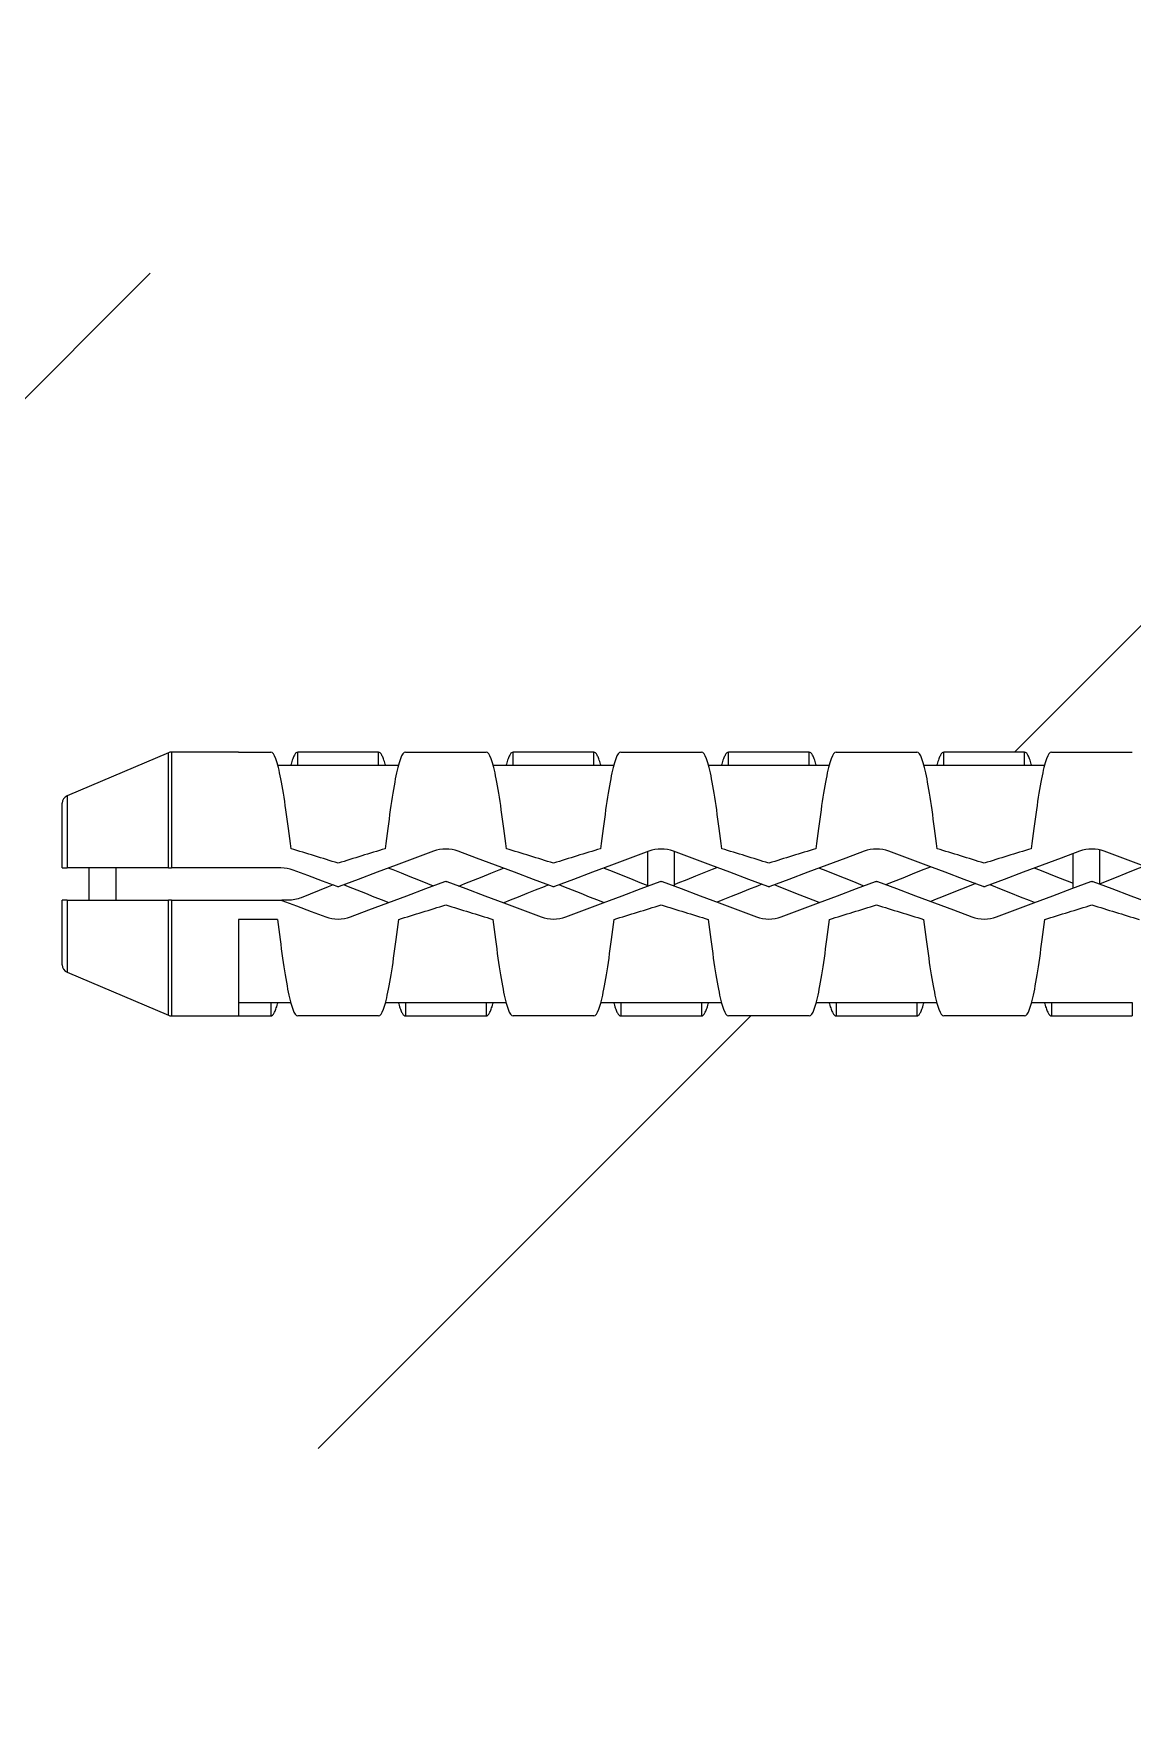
# Model space of a CAD drawing. Header units: millimetres. Extents: x -354900 to 8840672, y 0 to 292181.
# Drawn here: x -935.6 to -898.8, y 140748.8 to 140805.2 of the extents above; entities that cross this region are included whole.
import ezdxf

# ---------------------------------------------------------------- set-up
doc = ezdxf.new("R2010")
doc.units = ezdxf.units.MM
doc.header["$MEASUREMENT"] = 0
doc.set_wipeout_variables(frame=1)
doc.layers.add('основание', color=8, linetype='Continuous')
doc.layers.add('тарельчат', color=212, linetype='Continuous')

# ---------------------------------------------------------------- blocks, each defined once
blk = doc.blocks.new('*U737')
at = {"layer": 'основание'}
h = blk.add_hatch(dxfattribs=at)
h.set_pattern_fill('ANSI36', color=256, scale=10)
h.set_pattern_definition([(45, (0, 200), (16.83798022700467, 61.73926083235044), [79.375, -15.875, 0, -15.875])])
h.paths.add_polyline_path([(-150, -200), (-80.99999999999999, -200), (-77, -206), (-73, -194), (-69, -200), (0, -200), (0, 200), (-69, 200.0000000000001), (-72.99999999999997, 206.0000000000001), (-76.99999999999999, 194), (-81.00000000000001, 200), (-150, 200.0000000000001), (-150, 5.999999999999986), (-156, 1.999999999999993), (-144, -1.999999999999993), (-150, -6.000000000000007)])
blk = doc.blocks.new('*U728')
blk.add_wipeout([(1.0500000149400037, 8.999999798820951), (1.0500000071200049, 3.450000000000955), (2.423312636319821, 2.763343685401111), (2.5537890412914734, 2.7160506063203513), (2.6916408736600133, 2.6999998837609667), (9.58923049165999, 2.700000000000955), (9.744521918721514, 2.6795554957743946), (9.889230491660001, 2.619615242271621), (11.42942500307096, 1.7303886527839296), (11.57413144345848, 1.670444504227504), (11.729422659839997, 1.649999991060966), (14.84999962266, 1.649999991060966), (14.84999962266, 1.3499999418809523), (15.15000023064, 1.3499999418809523), (15.15000023064, 1.649999991060966), (15.44999972102, 1.649999991060966), (15.44999972102, 1.3499999418809523), (15.75000032898, 1.3499999418809523), (15.75000032898, 1.649999991060966), (16.049999819359996, 1.649999991060966), (16.049999818029473, 1.3499999418809523), (50.960611026307525, 1.3499999418809523), (50.97624045491754, 1.3513672441098379), (51.64128556073775, 1.4686326396521139), (51.65691389672752, 1.4699999418809568), (72.33070902110752, 1.4699999418785268), (72.36591101661853, 1.4628297245422317), (73.49424257463868, 0.983288812382213), (73.53410068967474, 0.9501166616279164), (73.54903991700758, 0.9004590297209489), (73.54903991700351, 0.1799999418727367), (73.24903927326753, 0.1799999418727367), (73.24903927326753, -0.1800000581272485), (73.54903991700351, -0.1800000581272485), (73.54903988124752, -0.9004591148390375), (73.53410068967474, -0.9501167778860093), (73.49424257463855, -0.9832889286403628), (72.36591101661743, -1.462829840780799), (72.33070902110754, -1.4700000755590423), (51.65691389672752, -1.4700000581190409), (51.641285560737494, -1.468632755890141), (50.976239364167526, -1.351367168026215), (50.96061211892752, -1.3500000581190505), (16.049999819359996, -1.3499999418990427), (16.049999818029473, -1.6499999910590475), (15.75000032898, -1.6499999910590475), (15.75000032898, -1.3499999418990427), (15.44999972102, -1.3499999418990427), (15.44999972102, -1.6499999910590475), (15.15000023064, -1.6499999910590475), (15.15000023064, -1.3499999418990427), (14.84999962266, -1.3499999418990427), (14.84999962266, -1.6499999910590475), (11.729422659839997, -1.6499999910590475), (11.57413144345848, -1.670444504225614), (11.42942316945999, -1.7303848173590524), (9.889248701021238, -2.6196465817199197), (9.744521918721514, -2.6795554957724903), (9.58923049165999, -2.6999999999990365), (2.69164079362001, -2.6999999999990365), (2.5537890412914734, -2.716050606318433), (2.4233126838200008, -2.763343602419056), (1.0500000149400037, -3.4500000067190513), (1.0500000149400037, -8.999999798839042), (0.5863930389599972, -8.999999798839042), (0.4854802070032278, -8.960980188735874), (0.43706870054001, -8.864221281038468), (0.36714286541999996, -8.130000159159053), (0, -8.130000159159053), (0, 7.800000160920945), (0.33571429083999504, 7.800000160920945), (0.43706870054001, 8.864221281040443), (0.4854802070032207, 8.960980188737793), (0.5863930293199999, 9.000000000000966)]).dxf.layer = 'тарельчат'
at = {"layer": 'тарельчат', "linetype": 'Continuous', "lineweight": 9}
for p, q in [((62.52403877258752, 1.469999959300992), (61.62404141904753, 1.469999959300992)), ((61.62404141904753, 1.319999934720897), (61.62404141904753, 1.469999959300992)), ((62.52403877258752, 1.319999934720897), (61.62404141904753, 1.319999934720897)), ((62.52403877258752, 1.319999934720897), (62.52403877258752, 1.469999959300992)), ((62.74546406746754, 1.319999934720897), (62.52419076444752, 1.319999934720897)), ((62.82403938056751, 1.469999959300992), (63.72404120446751, 1.469999959300992)), ((64.02388982058753, 1.319999934720897), (63.80261204720753, 1.319999934720897)), ((64.92403916598752, 1.469999959300992), (64.02404181242753, 1.469999959300992)), ((64.02404181242753, 1.319999934720897), (64.02404181242753, 1.469999959300992)), ((64.92403916598752, 1.319999934720897), (64.02404181242753, 1.319999934720897)), ((64.92403916598752, 1.319999934720897), (64.92403916598752, 1.469999959300992)), ((65.14546446086754, 1.319999934720897), (64.92419115782752, 1.319999934720897)), ((65.22403977394757, 1.469999959300992), (66.12404159784755, 1.469999959300992)), ((66.42389021398749, 1.319999934720897), (66.20261244058749, 1.319999934720897)), ((67.3240395593675, 1.469999959300992), (66.42403773546751, 1.469999959300992)), ((66.42403773546751, 1.319999934720897), (66.42403773546751, 1.469999959300992)), ((67.3240395593675, 1.319999934720897), (66.42403773546751, 1.319999934720897)), ((67.3240395593675, 1.319999934720897), (67.3240395593675, 1.469999959300992)), ((67.54546485424753, 1.319999934720897), (67.32419155122754, 1.319999934720897)), ((67.6240401673475, 1.469999959300992), (68.5240419912475, 1.469999959300992)), ((68.82389060736755, 1.319999934720897), (68.60261283398752, 1.319999934720897)), ((69.72403995276754, 1.469999959300992), (68.82403812886754, 1.469999959300992)), ((68.82403812886754, 1.319999934720897), (68.82403812886754, 1.469999959300992)), ((69.72403995276754, 1.319999934720897), (68.82403812886754, 1.319999934720897)), ((69.72403995276754, 1.319999934720897), (69.72403995276754, 1.469999959300992)), ((69.9454652476475, 1.319999934720897), (69.72419194460754, 1.319999934720897)), ((70.0240405607275, 1.469999959300992), (70.9240379142875, 1.469999959300992)), ((71.22388653040748, 1.319999934720897), (71.0026132273875, 1.319999934720897)), ((71.58404014588753, 1.469999959300992), (71.22403852224754, 1.469999959300992)), ((71.22403852224754, 1.319999934720897), (71.22403852224754, 1.469999959300992)), ((71.58404014588753, 1.319999934720897), (71.22403852224754, 1.319999934720897)), ((71.58404014588753, 0.3937356873209978), (71.58404014588753, 1.469999959300992)), ((72.33070902110752, 1.469999959300992), (71.58419213772753, 1.469999959300992)), ((72.33070902110752, 0.1799999504209495), (72.33070902110752, 1.469999959300992)), ((73.49424235106754, 0.9832888260409618), (72.3659130144275, 1.462829660240914)), ((72.3659130144275, 1.462829660240914), (72.3659130144275, 0.1799999504209495)), ((73.49424235106754, 0.1799999504209495), (73.49424235106754, 0.9832888260409618)), ((73.54903988124751, 0.900458998600925), (73.54903988124751, 0.1799999504209495)), ((71.1490394878475, 0.3937356873209978), (71.58404014588753, 0.3937356873209978)), ((61.98403857232751, 0.001601223440957256), (61.98403857232751, -0.3794733666991306)), ((62.28403918028752, 0.04643710862092121), (62.28403918028752, -0.3378704538791339)), ((66.7240383434475, 0.02401916508091517), (66.7240383434475, -0.3602884126991626)), ((67.02403895140749, 0.02401916508091517), (67.02403895140749, -0.3602884126991626)), ((71.02923862220753, 0.1799999504209495), (71.09945438386752, 0.1799999504209495)), ((72.33070902110752, 0.1799999504209495), (71.11198924066754, 0.1799999504209495)), ((72.9490386653075, 0.1799999504209495), (72.9490386653075, -0.1800000666791561)), ((73.24903927326751, 0.1799999504209495), (73.24903927326751, -0.1800000666791561)), ((71.11198924066754, -0.1800000666791561), (72.33070902110752, -0.1800000666791561)), ((72.33070902110752, -1.470000075559028), (72.33070902110752, -0.1800000666791561)), ((72.3659130144275, -0.1800000666791561), (72.3659130144275, -1.46282977649912)), ((73.49424235106754, -0.9832889422991684), (73.49424235106754, -0.1800000666791561)), ((73.54903988124751, -0.1800000666791561), (73.54903988124751, -0.9004591148390091)), ((72.3659130144275, -1.46282977649912), (73.49424235106754, -0.9832889422991684)), ((62.52403877258752, -1.470000075559028), (61.62404141904753, -1.470000075559028)), ((62.60261408568749, -1.320000050979104), (62.82388738870753, -1.320000050979104)), ((62.82403938056751, -1.320000050979104), (63.72404120446751, -1.320000050979104)), ((62.82403938056751, -1.320000050979104), (62.82403938056751, -1.470000075559028)), ((62.82403938056751, -1.470000075559028), (63.72404120446751, -1.470000075559028)), ((63.72404120446751, -1.320000050979104), (63.72404120446751, -1.470000075559028)), ((63.72419319630751, -1.320000050979104), (63.94546649934753, -1.320000050979104)), ((64.92403916598752, -1.470000075559028), (64.02404181242753, -1.470000075559028)), ((65.00261447906755, -1.320000050979104), (65.22388778210757, -1.320000050979104)), ((65.22403977394757, -1.320000050979104), (66.12404159784755, -1.320000050979104)), ((65.22403977394757, -1.320000050979104), (65.22403977394757, -1.470000075559028)), ((65.22403977394757, -1.470000075559028), (66.12404159784755, -1.470000075559028)), ((66.12404159784755, -1.320000050979104), (66.12404159784755, -1.470000075559028)), ((66.1241935897075, -1.320000050979104), (66.34546689272749, -1.320000050979104)), ((67.3240395593675, -1.470000075559028), (66.42403773546751, -1.470000075559028)), ((67.40261487246748, -1.320000050979104), (67.6238881755075, -1.320000050979104)), ((67.6240401673475, -1.320000050979104), (68.5240419912475, -1.320000050979104)), ((67.6240401673475, -1.320000050979104), (67.6240401673475, -1.470000075559028)), ((67.6240401673475, -1.470000075559028), (68.5240419912475, -1.470000075559028)), ((68.5240419912475, -1.320000050979104), (68.5240419912475, -1.470000075559028)), ((68.5241895127475, -1.320000050979104), (68.74546728612752, -1.320000050979104)), ((69.72403995276754, -1.470000075559028), (68.82403812886754, -1.470000075559028)), ((69.80261526586752, -1.320000050979104), (70.0238885688875, -1.320000050979104)), ((70.0240405607275, -1.320000050979104), (70.9240379142875, -1.320000050979104)), ((70.0240405607275, -1.320000050979104), (70.0240405607275, -1.470000075559028)), ((70.0240405607275, -1.470000075559028), (70.9240379142875, -1.470000075559028)), ((70.9240379142875, -1.320000050979104), (70.9240379142875, -1.470000075559028)), ((70.9241899061275, -1.320000050979104), (71.14546767950752, -1.320000050979104)), ((71.58404014588753, -1.470000075559028), (71.22403852224754, -1.470000075559028)), ((71.58419213772753, -1.470000075559028), (72.33070902110752, -1.470000075559028))]:
    blk.add_line(p, q, dxfattribs=at)
at = {"layer": 'тарельчат', "linetype": 'Continuous', "lineweight": 9, "flags": 128}
for points in [[(62.06353924752753, -0.02810254947911517), (61.85089818716753, 0.05134647226088873), (61.63866392852751, 0.1306454972009305), (61.42744443894753, 0.2095628879808373), (61.21786556722753, 0.2878680767809669), (61.01053975106751, 0.3653323162209858)], [(63.13754044056753, 0.3653323162209858), (62.93021462440754, 0.2878680767809669), (62.72063575268751, 0.2095628879808373), (62.50941626310754, 0.1306454972009305), (62.29717753410753, 0.05134647226088873), (62.08454094410752, -0.02810254947911517)], [(62.71502993584753, 0.2074693854208363), (62.77015380144755, 0.1854202478009483), (62.87142954350753, 0.144909558080883), (62.97576747418753, 0.1031755819808495), (63.08223776102753, 0.06058616718092935), (63.18991504192752, 0.01751667340096219), (63.21178845644752, 0.008766435240886494)], [(63.3724214840075, -0.004733090199010803), (63.42450551272751, 0.01610067746094046), (63.52843217134753, 0.05767101110092199), (63.63104007722754, 0.09871392984092608), (63.73147986412752, 0.1388900157409694), (63.82892004728751, 0.1778670354609062), (63.86918000460753, 0.1939698588808483)], [(64.46353964090753, -0.02810254947911517), (64.25089858056751, 0.05134647226088873), (64.0386643219075, 0.1306454972009305), (63.82744483232753, 0.2095628879808373), (63.61786596060753, 0.2878680767809669), (63.41054014444751, 0.3653323162209858)], [(65.53754083396751, 0.3653323162209858), (65.33021054746754, 0.2878680767809669), (65.12063614608755, 0.2095628879808373), (64.90941665650752, 0.1306454972009305), (64.69717792750751, 0.05134647226088873), (64.48454133750752, -0.02810254947911517)], [(65.11503032924753, 0.2074693854208363), (65.18019012690755, 0.1814060845208587), (65.27565888644753, 0.1432183868809602), (65.37397972822751, 0.1038898511008597), (65.47433457852753, 0.06374732338088052), (65.57589195252757, 0.02312442746085708), (65.61178884984756, 0.008766435240886494)], [(65.75171075344754, 0.003005903260884679), (65.80024979592754, 0.02242242344084389), (65.89984021664752, 0.0622577544008891), (65.9980537700675, 0.1015440619809169), (66.09410814524752, 0.1399650734008446), (66.1872210312075, 0.1772114833208889), (66.2484648037075, 0.201708852620925)], [(66.86354003430755, -0.02810254947911517), (66.65089897394755, 0.05134647226088873), (66.43866024494754, 0.1306454972009305), (66.22744522572752, 0.2095628879808373), (66.01786635400752, 0.2878680767809669), (65.8105405378475, 0.3653323162209858)], [(67.9375412273475, 0.3653323162209858), (67.73021094084753, 0.2878680767809669), (67.52063206912753, 0.2095628879808373), (67.3094170498875, 0.1306454972009305), (67.09717832088755, 0.05134647226088873), (66.8845417308875, -0.02810254947911517)], [(67.51503072262751, 0.2074693854208363), (67.5808834242875, 0.1811281720608804), (67.6721634674275, 0.1446159382609267), (67.7662687707075, 0.106974985180841), (67.86242596388753, 0.06851133084097683), (67.95986167670749, 0.02953766606083263), (68.01178924322754, 0.008766435240886494)], [(68.13099555254753, 0.01074489672095069), (68.1786047625675, 0.02978850760092655), (68.2764159846475, 0.06891250094099632), (68.3726849365275, 0.1074197062609414), (68.46661589622751, 0.1449921111009189), (68.5574310231275, 0.1813194191408343), (68.6277540731475, 0.2094478463608311)], [(69.26354042768749, -0.02810254947911517), (69.0508993673475, 0.05134647226088873), (68.83866063834749, 0.1306454972009305), (68.6274456191275, 0.2095628879808373), (68.41786674738752, 0.2878680767809669), (68.2105409312275, 0.3653323162209858)], [(70.3375416207475, 0.3653323162209858), (70.1302113342475, 0.2878680767809669), (69.92063246250753, 0.2095628879808373), (69.7094174432875, 0.1306454972009305), (69.4971787142875, 0.05134647226088873), (69.28454212428754, -0.02810254947911517)], [(69.91503111602755, 0.2074693854208363), (69.9808748769875, 0.1811327471809818), (70.07187328816751, 0.144731922860899), (70.16588918448751, 0.1071260864409851), (70.26210002184753, 0.06864094038093072), (70.35967878580753, 0.02960983774096348), (70.41178963662749, 0.008766435240886494)], [(71.1014883923675, 0.1818974561408595), (70.93657277108751, 0.2435160394209674), (70.7728239107275, 0.3046975937609773), (70.61054132462753, 0.3653323162209858)], [(60.88453851224753, 0.02810243322090855), (61.09717957258752, -0.05134658849914331), (61.30941830158753, -0.1306456134591372), (61.5206333208275, -0.2095630042390439), (61.7302121925475, -0.287868193039003), (61.93753800870752, -0.3653324324790219)], [(62.21053771258752, -0.3653324324790219), (62.41786799908755, -0.287868193039003), (62.62744687080755, -0.2095630042390439), (62.83866189004752, -0.1306456134591372), (63.05090061904752, -0.05134658849914331), (63.26354167938752, 0.02810243322090855)], [(63.28453890562753, 0.02810243322090855), (63.49717996598753, -0.05134658849914331), (63.70941869498753, -0.1306456134591372), (63.9206337142075, -0.2095630042390439), (64.1302125859275, -0.287868193039003), (64.33753840208752, -0.3653324324790219)], [(64.3703641700875, 0.006711435960937706), (64.28487322808752, -0.02748437319911545), (64.17863092900754, -0.06998156741906314), (64.07380126000754, -0.1119134393790091), (63.97130958320753, -0.1529092841390138), (63.87360564948753, -0.1919915142190121)], [(64.61053810596752, -0.3653324324790219), (64.8178683924875, -0.287868193039003), (65.0274472642075, -0.2095630042390439), (65.23866228342752, -0.1306456134591372), (65.45090101242752, -0.05134658849914331), (65.66354207278752, 0.02810243322090855)], [(65.11060468436753, -0.1784919876790241), (65.03971390010756, -0.1501360965591516), (64.93903271438751, -0.1098639854790235), (64.83583025218749, -0.06858182015901093), (64.7310005831875, -0.02664945051913037), (64.62545565844755, 0.01556763536092376), (64.61384616376756, 0.02021096088088825)], [(65.68453929902755, 0.02810243322090855), (65.89718035936751, -0.05134658849914331), (66.10941908836752, -0.1306456134591372), (66.32063410760749, -0.2095630042390439), (66.53021297932749, -0.287868193039003), (66.73753879548751, -0.3653324324790219)], [(66.7240383434475, 0.004206418260935152), (66.6829469013275, -0.01223037571901386), (66.5853234338875, -0.05128093025916769), (66.48858509540749, -0.08997489049903606), (66.39350078584754, -0.1280084135190691), (66.30081705332752, -0.1650828285191324), (66.25289044858751, -0.1842525204791059)], [(67.01053849936754, -0.3653324324790219), (67.21786878586751, -0.287868193039003), (67.4274476575875, -0.2095630042390439), (67.63866267682754, -0.1306456134591372), (67.85090140582749, -0.05134658849914331), (68.0635379958275, 0.02810243322090855)], [(67.51060507774751, -0.1784919876790241), (67.42003582002751, -0.1422640488390812), (67.31909535408751, -0.1018873211390314), (67.21566937446751, -0.06051731171902475), (67.1107145357275, -0.01853544299910936), (67.02403895140749, 0.0161340086208952)], [(68.08453969240749, 0.02810243322090855), (68.29718075276749, -0.05134658849914331), (68.5094194817675, -0.1306456134591372), (68.72063450098749, -0.2095630042390439), (68.93021337272752, -0.287868193039003), (69.1375391888675, -0.3653324324790219)], [(69.12893823862753, 0.02218942398098989), (69.06331352472752, -0.004059627479136907), (68.96562747240752, -0.04313515229904397), (68.86871479034751, -0.08189940699912768), (68.77338908196752, -0.1200300465990267), (68.6804371285475, -0.1572100037390669), (68.6321797180275, -0.1765135267390292)], [(69.41053889274754, -0.3653324324790219), (69.61786917926752, -0.287868193039003), (69.82744358064751, -0.2095630042390439), (70.03866307020753, -0.1306456134591372), (70.25090179920754, -0.05134658849914331), (70.4635383892075, 0.02810243322090855)], [(69.91060547114752, -0.1784919876790241), (69.8654817748275, -0.1604430609591532), (69.7720917272675, -0.1230859051390212), (69.67589430094749, -0.08460828967906764), (69.5777388620475, -0.04534504105913584), (69.47847030640752, -0.005637815139095892), (69.4138469505475, 0.02021096088088825)], [(70.4845400858075, 0.02810243322090855), (70.64843646766754, -0.03313541957913912), (70.8121853280275, -0.09431577337915087), (70.97549162388755, -0.155332439959011)], [(70.53099594594751, 0.01074489672095069), (70.58348230600753, 0.03173983868083496), (70.6860052752675, 0.07274817770093023), (70.78663281680751, 0.1129997662209803), (70.88439933538756, 0.1521058497809804)], [(61.98403857232751, -0.003841854879055973), (61.90464518548751, -0.03560057221915258), (61.79850570440752, -0.0780549685390497), (61.69387720108753, -0.1199073128390182), (61.59162692308749, -0.1608068879390885), (61.49431638002753, -0.1997305079590888)], [(62.7106042909675, -0.1784919876790241), (62.65936515808752, -0.1579964881790943), (62.55892984152752, -0.1178214238390183), (62.45593301536755, -0.07662265843902105), (62.35122404576754, -0.03474031173908543), (62.28403918028752, -0.007865991319022214)]]:
    blk.add_lwpolyline(points, dxfattribs=at)
at = {"layer": 'тарельчат', "linetype": 'Continuous', "lineweight": 9}
for centre, radius, start, end in [((72.33070835898751, 1.379999941880897), 0.09000000000000397, 66.97450799150077, 90), ((73.45903991700753, 0.9004590297209916), 0.09000000000003186, 0, 66.97450799150077), ((73.45903991700753, -0.9004591459790277), 0.09000000000003186, 293.0254920084992, 0), ((72.33070835898751, -1.380000058119151), 0.09000000000000397, 270, 293.0254920084992)]:
    blk.add_arc(centre, radius, start, end, dxfattribs=at)
for points, knots in [([(62.60261408568562, 1.319999934720215), (62.60142191426812, 1.324804256333096), (62.59397524274414, 1.354813535554172), (62.58029098180933, 1.395024997116082), (62.56153974744063, 1.438477936466768), (62.54279316042178, 1.464961257909465), (62.53029024198293, 1.468320390353028), (62.52403877259434, 1.469999959307131)], [0, 0, 0, 0, 0.04548503394386, 0.2841135947998839, 0.5227421459063419, 0.7613706847784798, 1, 1, 1, 1]), ([(62.82403991700352, 1.469999941872629), (62.80528835012939, 1.469999941872629), (62.78653991700347, 1.443911085978073), (62.7490399170035, 1.342266836478984), (62.73028991700352, 1.266730227285791), (62.69278991700352, 1.074077862853642), (62.67403991700348, 0.9569977108212129), (62.63653991700352, 0.693496527063644), (62.61779148387762, 0.5471370099527917), (62.59903991700352, 0.3937356762679087)], [0, 0, 0, 0, 0.25, 0.25, 0.5, 0.5, 0.75, 0.75, 1, 1, 1, 1]), ([(63.94903991700349, 0.3937356762679087), (63.93028835012939, 0.5471370099527917), (63.91153991700352, 0.693496527063644), (63.8740399170035, 0.9569977108212129), (63.85528991700352, 1.074077862853642), (63.81778991700352, 1.266730227285791), (63.79903991700348, 1.342266836478984), (63.76153991700352, 1.443911085978073), (63.74279148387762, 1.469999941872629), (63.72403991700352, 1.469999941872629)], [0, 0, 0, 0, 0.25, 0.25, 0.5, 0.5, 0.75, 0.75, 1, 1, 1, 1]), ([(64.02404181243122, 1.469999959307131), (64.01779045018463, 1.468320384734056), (64.00528774602947, 1.464961241052038), (63.98653955188669, 1.438478003895796), (63.96779440418439, 1.395024696966118), (63.95409347914801, 1.354814095512779), (63.94665701605126, 1.324804262669829), (63.94546649933994, 1.319999934720215)], [0, 0, 0, 0, 0.2386293152200633, 0.4772578540907443, 0.7158864051957455, 0.9545157451708888, 1, 1, 1, 1]), ([(65.00261447907624, 1.319999934720215), (65.00142231036591, 1.324804256367543), (64.99397565575163, 1.354813535804169), (64.98029084292003, 1.39502499033631), (64.96154202601403, 1.438478008030302), (64.94278644331652, 1.46496118718801), (64.9302882516036, 1.468320370435094), (64.92403916598496, 1.469999959307131)], [0, 0, 0, 0, 0.0454850339438604, 0.2841135947998865, 0.5227421459063467, 0.7613714638991348, 1, 1, 1, 1]), ([(65.22403991700352, 1.469999941872629), (65.20528835012942, 1.469999941872629), (65.1865399170035, 1.443911085978073), (65.1490399170035, 1.342266836478984), (65.13028991700347, 1.266730227285791), (65.09278991700347, 1.074077862853642), (65.07403991700349, 0.9569977108212129), (65.03653991700347, 0.693496527063644), (65.01779148387757, 0.5471370099527917), (64.9990399170035, 0.3937356762679087)], [0, 0, 0, 0, 0.25, 0.25, 0.5, 0.5, 0.75, 0.75, 1, 1, 1, 1]), ([(66.34903991700351, 0.3937356762679087), (66.33028835012935, 0.5471370099527917), (66.31153991700346, 0.693496527063644), (66.27403991700349, 0.9569977108212129), (66.25528991700345, 1.074077862853642), (66.21778991700346, 1.266730227285791), (66.19903991700347, 1.342266836478984), (66.16153991700351, 1.443911085978073), (66.14279148387756, 1.469999941872629), (66.12403991700349, 1.469999941872629)], [0, 0, 0, 0, 0.25, 0.25, 0.5, 0.5, 0.75, 0.75, 1, 1, 1, 1]), ([(66.42403773547348, 1.469999959307131), (66.41778825723775, 1.468320376527117), (66.40528930069367, 1.46496121094799), (66.38653962767957, 1.438478004240267), (66.36779488628868, 1.395024696869939), (66.35409386926922, 1.35481409551636), (66.34665740899068, 1.324804262670341), (66.34546689273056, 1.319999934720215)], [0, 0, 0, 0, 0.2386287220199729, 0.4772574468112227, 0.7158861838368024, 0.9545157097331386, 1, 1, 1, 1]), ([(67.40261487246688, 1.319999934720215), (67.40142270375655, 1.324804256367543), (67.39397604914221, 1.354813535804169), (67.38029123631067, 1.39502499033631), (67.36154241940467, 1.438478008030302), (67.34278683670716, 1.46496118718801), (67.33028864499424, 1.468320370435094), (67.3240395593756, 1.469999959307131)], [0, 0, 0, 0, 0.0454850339438604, 0.2841135947998865, 0.5227421459063467, 0.7613714638991348, 1, 1, 1, 1]), ([(67.62403991700346, 1.469999941872629), (67.60528835012936, 1.469999941872629), (67.58653991700349, 1.443911085978073), (67.54903991700353, 1.342266836478984), (67.53028991700349, 1.266730227285791), (67.49278991700349, 1.074077862853642), (67.47403991700345, 0.9569977108212129), (67.43653991700346, 0.693496527063644), (67.4177914838776, 0.5471370099527917), (67.39903991700349, 0.3937356762679087)], [0, 0, 0, 0, 0.25, 0.25, 0.5, 0.5, 0.75, 0.75, 1, 1, 1, 1]), ([(68.74903991700346, 0.3937356762679087), (68.73028835012936, 0.5471370099527917), (68.71153991700349, 0.693496527063644), (68.67403991700353, 0.9569977108212129), (68.65528991700346, 1.074077862853642), (68.61778991700349, 1.266730227285791), (68.59903991700345, 1.342266836478984), (68.56153991700346, 1.443911085978073), (68.5427914838776, 1.469999941872629), (68.52403991700349, 1.469999941872629)], [0, 0, 0, 0, 0.25, 0.25, 0.5, 0.5, 0.75, 0.75, 1, 1, 1, 1]), ([(68.82403812886413, 1.469999959307131), (68.81778847320173, 1.468320383162279), (68.80528916180445, 1.464961230853305), (68.78654212978698, 1.438477895796666), (68.76778727505304, 1.395024938923655), (68.75409453651245, 1.354814002783712), (68.74665784298706, 1.324804261230042), (68.74546728612121, 1.319999934720215)], [0, 0, 0, 0, 0.2386287220199653, 0.4772574468112075, 0.7158869629579947, 0.95451570973314, 1, 1, 1, 1]), ([(69.80261526585754, 1.319999934720215), (69.80142309714721, 1.324804256367543), (69.79397644253287, 1.354813535804169), (69.78029162970132, 1.39502499033631), (69.76154281279533, 1.438478008030302), (69.74278723009782, 1.46496118718801), (69.73028903838484, 1.468320370435094), (69.72403995276626, 1.469999959307131)], [0, 0, 0, 0, 0.0454850339438604, 0.2841135947998865, 0.5227421459063467, 0.7613714638991348, 1, 1, 1, 1]), ([(70.02403991700349, 1.469999941872629), (70.00528835012939, 1.469999941872629), (69.98653991700344, 1.443911085978073), (69.94903991700347, 1.342266836478984), (69.93028991700349, 1.266730227285791), (69.89278991700344, 1.074077862853642), (69.87403991700349, 0.9569977108212129), (69.83653991700349, 0.693496527063644), (69.81779148387757, 0.5471370099527917), (69.79903991700344, 0.3937356762679087)], [0, 0, 0, 0, 0.25, 0.25, 0.5, 0.5, 0.75, 0.75, 1, 1, 1, 1]), ([(71.14903991700349, 0.3937356762679087), (71.13028835012939, 0.5471370099527917), (71.11153991700347, 0.693496527063644), (71.07403991700347, 0.9569977108212129), (71.05528991700349, 1.074077862853642), (71.01778991700347, 1.266730227285791), (70.99903991700349, 1.342266836478984), (70.96153991700349, 1.443911085978073), (70.94279148387757, 1.469999941872629), (70.92403991700347, 1.469999941872629)], [0, 0, 0, 0, 0.25, 0.25, 0.5, 0.5, 0.75, 0.75, 1, 1, 1, 1]), ([(71.22403852225479, 1.469999959307131), (71.21778886659241, 1.468320383162279), (71.20528955519511, 1.464961230853305), (71.18654252317772, 1.438477895796666), (71.16778766844372, 1.395024938923655), (71.15409492990311, 1.354814002783712), (71.14665823637775, 1.324804261230042), (71.14546767951187, 1.319999934720215)], [0, 0, 0, 0, 0.2386287220199653, 0.4772574468112075, 0.7158869629579947, 0.95451570973314, 1, 1, 1, 1]), ([(63.41053991700355, 0.3653323247790468), (63.36673176551804, 0.3817004677566729), (63.32079630336705, 0.3899974200714951), (63.22732560933301, 0.3900024625389733), (63.18135074919388, 0.3817014693547094), (63.13753991700352, 0.3653323247790468)], [0, 0, 0, 0, 0.5, 0.5, 1, 1, 1, 1]), ([(65.81053991700348, 0.3653323247790468), (65.76673176551803, 0.3817004677566729), (65.72079630336698, 0.3899974200714951), (65.62732560933298, 0.3900024625389733), (65.58135074919389, 0.3817014693547094), (65.53753991700353, 0.3653323247790468)], [0, 0, 0, 0, 0.5, 0.5, 1, 1, 1, 1]), ([(68.21053991700349, 0.3653323247790468), (68.16673176551798, 0.3817004677566729), (68.12079630336702, 0.3899974200714951), (68.02732560933289, 0.3900024625389733), (67.98135074919382, 0.3817014693547094), (67.93753991700346, 0.3653323247790468)], [0, 0, 0, 0, 0.5, 0.5, 1, 1, 1, 1]), ([(70.61053991700346, 0.3653323247790468), (70.56673176551801, 0.3817004677566729), (70.52079630336696, 0.3899974200714951), (70.42732560933293, 0.3900024625389733), (70.38135074919386, 0.3817014693547094), (70.3375399170035, 0.3653323247790468)], [0, 0, 0, 0, 0.5, 0.5, 1, 1, 1, 1]), ([(63.26353991700353, 0.0281024328655235), (63.26668464460104, 0.02927740485586128), (63.27007562575682, 0.02992576297373262), (63.27343207430874, 0.02999378336147629), (63.27678852852412, 0.03006180386415735), (63.28020301200837, 0.02955135912372953), (63.28339277804889, 0.02850474831410565), (63.28377779705531, 0.02837841771543026), (63.28416033369783, 0.02824425747138548), (63.28453991700354, 0.0281024328655235)], [0, 0, 0, 0, 3.35713800459e-05, 3.35713800459e-05, 3.35713800459e-05, 6.71428286474e-05, 6.71428286474e-05, 6.71428286474e-05, 7.11383593503e-05, 7.11383593503e-05, 7.11383593503e-05, 7.11383593503e-05]), ([(65.66353991700353, 0.0281024328655235), (65.66668464460103, 0.02927740485586128), (65.67007562575681, 0.02992576297373262), (65.67343207430874, 0.02999378336147629), (65.67678852852409, 0.03006180386415735), (65.68020301200836, 0.02955135912372953), (65.68339277804883, 0.02850474831410565), (65.68377779705527, 0.02837841771543026), (65.68416033369782, 0.02824425747138548), (65.68453991700348, 0.0281024328655235)], [0, 0, 0, 0, 3.35713800459e-05, 3.35713800459e-05, 3.35713800459e-05, 6.71428286474e-05, 6.71428286474e-05, 6.71428286474e-05, 7.11383593503e-05, 7.11383593503e-05, 7.11383593503e-05, 7.11383593503e-05]), ([(68.06353991700347, 0.0281024328655235), (68.06668464460101, 0.02927740485586128), (68.07007562575676, 0.02992576297373262), (68.07343207430868, 0.02999378336147629), (68.07678852852409, 0.03006180386415735), (68.08020301200831, 0.02955135912372953), (68.08339277804886, 0.02850474831410565), (68.08377779705528, 0.02837841771543026), (68.08416033369777, 0.02824425747138548), (68.08453991700348, 0.0281024328655235)], [0, 0, 0, 0, 3.35713800459e-05, 3.35713800459e-05, 3.35713800459e-05, 6.71428286474e-05, 6.71428286474e-05, 6.71428286474e-05, 7.11383593503e-05, 7.11383593503e-05, 7.11383593503e-05, 7.11383593503e-05]), ([(70.4635399170035, 0.0281024328655235), (70.46668464460102, 0.02927740485586128), (70.47007562575679, 0.02992576297373262), (70.47343207430872, 0.02999378336147629), (70.47678852852404, 0.03006180386415735), (70.48020301200835, 0.02955135912372953), (70.48339277804881, 0.02850474831410565), (70.48377779705523, 0.02837841771543026), (70.4841603336978, 0.02824425747138548), (70.48453991700346, 0.0281024328655235)], [0, 0, 0, 0, 3.35713800459e-05, 3.35713800459e-05, 3.35713800459e-05, 6.71428286474e-05, 6.71428286474e-05, 6.71428286474e-05, 7.11383593503e-05, 7.11383593503e-05, 7.11383593503e-05, 7.11383593503e-05]), ([(72.33070835899302, 0.1799999418727793), (72.33674059226492, 0.1799999418727793), (72.34282103977269, 0.1799999418727793), (72.3545720121666, 0.1799999418727793), (72.36032736614415, 0.1799999418727793), (72.36591101662403, 0.1799999418727793)], [0, 0, 0, 0, 0.5, 0.5, 1, 1, 1, 1]), ([(73.49424257463313, 0.1799999418727793), (73.5104704033947, 0.1799999418727793), (73.52463825374569, 0.1799999418727793), (73.54388834827837, 0.1799999418727793), (73.54903991700347, 0.1799999418727793), (73.54903991700347, 0.1799999418727793)], [0, 0, 0, 0, 0.5, 0.5, 1, 1, 1, 1]), ([(62.08453991700353, -0.02810254912014898), (62.08139518940598, -0.02927752111031623), (62.07800420825021, -0.02992587922818757), (62.07464775969828, -0.02999389961610177), (62.0712913054829, -0.03006192011878284), (62.06787682199865, -0.02955147537818448), (62.06468705595813, -0.02850486456873114), (62.06430203695172, -0.02837853396988521), (62.0639195003092, -0.02824437372601096), (62.06353991700351, -0.02810254912014898)], [0, 0, 0, 0, 3.35713800459e-05, 3.35713800459e-05, 3.35713800459e-05, 6.71428286474e-05, 6.71428286474e-05, 6.71428286474e-05, 7.11383593503e-05, 7.11383593503e-05, 7.11383593503e-05, 7.11383593503e-05]), ([(64.48453991700353, -0.02810254912014898), (64.48139518940596, -0.02927752111031623), (64.47800420825024, -0.02992587922818757), (64.47464775969831, -0.02999389961610177), (64.47129130548291, -0.03006192011878284), (64.46787682199869, -0.02955147537818448), (64.46468705595814, -0.02850486456873114), (64.46430203695172, -0.02837853396988521), (64.46391950030917, -0.02824437372601096), (64.46353991700352, -0.02810254912014898)], [0, 0, 0, 0, 3.35713800459e-05, 3.35713800459e-05, 3.35713800459e-05, 6.71428286474e-05, 6.71428286474e-05, 6.71428286474e-05, 7.11383593503e-05, 7.11383593503e-05, 7.11383593503e-05, 7.11383593503e-05]), ([(66.88453991700347, -0.02810254912014898), (66.88139518940595, -0.02927752111031623), (66.87800420825018, -0.02992587922818757), (66.87464775969825, -0.02999389961610177), (66.87129130548293, -0.03006192011878284), (66.86787682199862, -0.02955147537818448), (66.8646870559581, -0.02850486456873114), (66.86430203695166, -0.02837853396988521), (66.86391950030917, -0.02824437372601096), (66.86353991700345, -0.02810254912014898)], [0, 0, 0, 0, 3.35713800459e-05, 3.35713800459e-05, 3.35713800459e-05, 6.71428286474e-05, 6.71428286474e-05, 6.71428286474e-05, 7.11383593503e-05, 7.11383593503e-05, 7.11383593503e-05, 7.11383593503e-05]), ([(69.2845399170035, -0.02810254912014898), (69.28139518940593, -0.02927752111031623), (69.27800420825021, -0.02992587922818757), (69.27464775969828, -0.02999389961610177), (69.27129130548288, -0.03006192011878284), (69.2678768219986, -0.02955147537818448), (69.2646870559581, -0.02850486456873114), (69.26430203695169, -0.02837853396988521), (69.2639195003092, -0.02824437372601096), (69.26353991700348, -0.02810254912014898)], [0, 0, 0, 0, 3.35713800459e-05, 3.35713800459e-05, 3.35713800459e-05, 6.71428286474e-05, 6.71428286474e-05, 6.71428286474e-05, 7.11383593503e-05, 7.11383593503e-05, 7.11383593503e-05, 7.11383593503e-05]), ([(72.36591101662403, -0.1800000581272343), (72.36038911708984, -0.1800000581272343), (72.35454155863657, -0.1800000581272343), (72.34271623860364, -0.1800000581272343), (72.33674273332657, -0.1800000581272343), (72.33070835899302, -0.1800000581272343)], [0, 0, 0, 0, 0.5, 0.5, 1, 1, 1, 1]), ([(73.54903991700347, -0.1800000581272343), (73.54903991700347, -0.1800000581272343), (73.5438177385695, -0.1800000581272343), (73.52466285781092, -0.1800000581272343), (73.51056301411494, -0.1800000581272343), (73.49424257463453, -0.1800000581272343)], [0, 0, 0, 0, 0.5, 0.5, 1, 1, 1, 1]), ([(61.93753991700351, -0.3653324410336722), (61.98134806848893, -0.3817005840112984), (62.02728353063998, -0.3899975363261206), (62.12075422467402, -0.3900025787935988), (62.16672908481317, -0.3817015856093349), (62.2105399170035, -0.3653324410336722)], [0, 0, 0, 0, 0.5, 0.5, 1, 1, 1, 1]), ([(64.33753991700351, -0.3653324410336722), (64.38134806848896, -0.3817005840112984), (64.42728353064001, -0.3899975363261206), (64.52075422467402, -0.3900025787935988), (64.56672908481318, -0.3817015856093349), (64.61053991700354, -0.3653324410336722)], [0, 0, 0, 0, 0.5, 0.5, 1, 1, 1, 1]), ([(66.73753991700347, -0.3653324410336722), (66.78134806848898, -0.3817005840112984), (66.82728353064, -0.3899975363261206), (66.92075422467404, -0.3900025787935988), (66.96672908481311, -0.3817015856093349), (67.01053991700347, -0.3653324410336722)], [0, 0, 0, 0, 0.5, 0.5, 1, 1, 1, 1]), ([(69.13753991700348, -0.3653324410336722), (69.18134806848893, -0.3817005840112984), (69.22728353063995, -0.3899975363261206), (69.32075422467399, -0.3900025787935988), (69.36672908481314, -0.3817015856093349), (69.4105399170035, -0.3653324410336722)], [0, 0, 0, 0, 0.5, 0.5, 1, 1, 1, 1]), ([(62.52403991700353, -1.470000058127255), (62.54279148387764, -1.470000058127255), (62.56153991700356, -1.443911202232698), (62.59903991700352, -1.34226695273361), (62.61778991700353, -1.266730343540416), (62.6552899170035, -1.074077979108267), (62.67403991700354, -0.9569978270758384), (62.71153991700351, -0.6934966433182694), (62.7302883501294, -0.5471371262074172), (62.7490399170035, -0.3937357925225342)], [0, 0, 0, 0, 0.25, 0.25, 0.5, 0.5, 0.75, 0.75, 1, 1, 1, 1]), ([(63.79903991700354, -0.3937357925225342), (63.81779148387764, -0.5471371262074172), (63.83653991700353, -0.6934966433182694), (63.8740399170035, -0.9569978270758384), (63.89278991700354, -1.074077979108267), (63.93028991700353, -1.266730343540416), (63.94903991700352, -1.34226695273361), (63.98653991700354, -1.443911202232698), (64.0052883501294, -1.470000058127255), (64.02403991700353, -1.470000058127255)], [0, 0, 0, 0, 0.25, 0.25, 0.5, 0.5, 0.75, 0.75, 1, 1, 1, 1]), ([(64.92403991700354, -1.470000058127255), (64.94279148387764, -1.470000058127255), (64.9615399170035, -1.443911202232698), (64.9990399170035, -1.34226695273361), (65.01778991700354, -1.266730343540416), (65.0552899170035, -1.074077979108267), (65.07403991700349, -0.9569978270758384), (65.11153991700354, -0.6934966433182694), (65.1302883501294, -0.5471371262074172), (65.1490399170035, -0.3937357925225342)], [0, 0, 0, 0, 0.25, 0.25, 0.5, 0.5, 0.75, 0.75, 1, 1, 1, 1]), ([(66.19903991700347, -0.3937357925225342), (66.2177914838776, -0.5471371262074172), (66.23653991700353, -0.6934966433182694), (66.27403991700349, -0.9569978270758384), (66.29278991700347, -1.074077979108267), (66.33028991700353, -1.266730343540416), (66.34903991700351, -1.34226695273361), (66.38653991700347, -1.443911202232698), (66.40528835012937, -1.470000058127255), (66.42403991700353, -1.470000058127255)], [0, 0, 0, 0, 0.25, 0.25, 0.5, 0.5, 0.75, 0.75, 1, 1, 1, 1]), ([(67.32403991700347, -1.470000058127255), (67.34279148387758, -1.470000058127255), (67.36153991700353, -1.443911202232698), (67.39903991700349, -1.34226695273361), (67.41778991700347, -1.266730343540416), (67.45528991700353, -1.074077979108267), (67.47403991700351, -0.9569978270758384), (67.51153991700347, -0.6934966433182694), (67.53028835012937, -0.5471371262074172), (67.54903991700353, -0.3937357925225342)], [0, 0, 0, 0, 0.25, 0.25, 0.5, 0.5, 0.75, 0.75, 1, 1, 1, 1]), ([(68.59903991700345, -0.3937357925225342), (68.61779148387761, -0.5471371262074172), (68.63653991700347, -0.6934966433182694), (68.67403991700353, -0.9569978270758384), (68.69278991700345, -1.074077979108267), (68.73028991700347, -1.266730343540416), (68.74903991700346, -1.34226695273361), (68.78653991700345, -1.443911202232698), (68.80528835012937, -1.470000058127255), (68.82403991700347, -1.470000058127255)], [0, 0, 0, 0, 0.25, 0.25, 0.5, 0.5, 0.75, 0.75, 1, 1, 1, 1]), ([(69.72403991700345, -1.470000058127255), (69.74279148387761, -1.470000058127255), (69.76153991700347, -1.443911202232698), (69.79903991700344, -1.34226695273361), (69.81778991700345, -1.266730343540416), (69.85528991700347, -1.074077979108267), (69.87403991700349, -0.9569978270758384), (69.91153991700345, -0.6934966433182694), (69.93028835012937, -0.5471371262074172), (69.94903991700347, -0.3937357925225342)], [0, 0, 0, 0, 0.25, 0.25, 0.5, 0.5, 0.75, 0.75, 1, 1, 1, 1]), ([(70.99903991700349, -0.3937357925225342), (71.01779148387759, -0.5471371262074172), (71.03653991700351, -0.6934966433182694), (71.07403991700347, -0.9569978270758384), (71.09278991700349, -1.074077979108267), (71.13028991700345, -1.266730343540416), (71.14903991700349, -1.34226695273361), (71.18653991700349, -1.443911202232698), (71.20528835012935, -1.470000058127255), (71.22403991700351, -1.470000058127255)], [0, 0, 0, 0, 0.25, 0.25, 0.5, 0.5, 0.75, 0.75, 1, 1, 1, 1]), ([(62.74546406747044, -1.32000005097467), (62.74665624700927, -1.324804372341305), (62.75410296926216, -1.354813650024369), (62.76778559490296, -1.395025221723074), (62.78654416330872, -1.438477967639244), (62.8052902180462, -1.464961358210815), (62.81778965974738, -1.468320503117923), (62.82403938056171, -1.470000075561586)], [0, 0, 0, 0, 0.0454850339438686, 0.2841135947999375, 0.5227429250270488, 0.7613714638992316, 1, 1, 1, 1]), ([(63.72404120446384, -1.470000075561586), (63.73029086012616, -1.468320499416905), (63.7427901715235, -1.46496134710776), (63.76153720354097, -1.438478012051121), (63.78029205827491, -1.39502505517828), (63.79398479681549, -1.354814119038338), (63.80142149034089, -1.324804377484668), (63.80261204720676, -1.32000005097467)], [0, 0, 0, 0, 0.2386287220198559, 0.4772574468111324, 0.7158869629579538, 0.9545157097331336, 1, 1, 1, 1]), ([(65.14546446086106, -1.32000005097467), (65.1466566295714, -1.324804372622168), (65.15410328418571, -1.354813652058795), (65.16778809701736, -1.395025106590936), (65.18653691392328, -1.438478124284927), (65.20529249662079, -1.464961303442635), (65.21779068833379, -1.46832048668972), (65.22403977395234, -1.470000075561586)], [0, 0, 0, 0, 0.0454850339438668, 0.2841135947999262, 0.5227421459064198, 0.7613714638992412, 1, 1, 1, 1]), ([(66.12404159785446, -1.470000075561586), (66.13029125351686, -1.468320499416905), (66.14279056491416, -1.46496134710776), (66.16153759693161, -1.438478012051121), (66.18029245166555, -1.39502505517828), (66.19398519020616, -1.354814119038338), (66.20142188373153, -1.324804377484668), (66.20261244059738, -1.32000005097467)], [0, 0, 0, 0, 0.2386287220198588, 0.4772574468111344, 0.715886962957955, 0.9545157097331336, 1, 1, 1, 1]), ([(67.5454648542517, -1.32000005097467), (67.54665702296204, -1.324804372622168), (67.5541036775764, -1.354813652058795), (67.567788490408, -1.395025106590936), (67.58653730731395, -1.438478124284927), (67.60529289001143, -1.464961303442635), (67.61779108172443, -1.46832048668972), (67.62404016734298, -1.470000075561586)], [0, 0, 0, 0, 0.0454850339438668, 0.2841135947999262, 0.5227421459064198, 0.7613714638992412, 1, 1, 1, 1]), ([(68.52404199124511, -1.470000075561586), (68.53029146948084, -1.468320492781743), (68.54279042602495, -1.464961327202616), (68.56154009903905, -1.438478120494722), (68.58028484042991, -1.395024813124394), (68.59398585744931, -1.354814211770986), (68.60142231772791, -1.324804378924966), (68.60261283398803, -1.32000005097467)], [0, 0, 0, 0, 0.2386287220198664, 0.4772574468111496, 0.7158861838367626, 0.9545157097331324, 1, 1, 1, 1]), ([(69.94546524764236, -1.32000005097467), (69.94665741635269, -1.324804372622168), (69.95410407096706, -1.354813652058795), (69.96778888379858, -1.395025106590936), (69.9865377007046, -1.438478124284927), (70.00529328340208, -1.464961303442635), (70.01779147511503, -1.46832048668972), (70.02404056073364, -1.470000075561586)], [0, 0, 0, 0, 0.0454850339438668, 0.2841135947999262, 0.5227421459064198, 0.7613714638992412, 1, 1, 1, 1]), ([(70.92403791428741, -1.470000075561586), (70.93028931735476, -1.46831956546788), (70.94279210464954, -1.464958550344704), (70.96153968736088, -1.43846084376662), (70.98028713709725, -1.394981914629398), (70.99397493263034, -1.354774643213318), (71.00141070783427, -1.324778859943137), (71.00259534598526, -1.32000005097467)], [0, 0, 0, 0, 0.2386918716933384, 0.4773830240392624, 0.7160741077570263, 0.954766055348724, 1, 1, 1, 1])]:
    blk.add_open_spline(points, degree=3, knots=knots, dxfattribs=at)
for points in [[(62.07403991700349, 0.2320952592216941), (61.89903983901942, 0.2865804845571915), (61.72403999498758, 0.3405744688042205), (61.54903991700348, 0.3937356762679087)], [(62.59903991700352, 0.3937356762679087), (62.42403983901946, 0.3405744688042205), (62.24903999498753, 0.2865804845571915), (62.07403991700349, 0.2320952592216941)], [(64.47403991700352, 0.2320952592216941), (64.29903983901946, 0.2865804845571915), (64.12403999498753, 0.3405744688042205), (63.94903991700349, 0.3937356762679087)], [(64.9990399170035, 0.3937356762679087), (64.82403983901938, 0.3405744688042205), (64.64903999498762, 0.2865804845571915), (64.47403991700347, 0.2320952592216941)], [(66.87403991700346, 0.2320952592216941), (66.69903983901945, 0.2865804845571915), (66.52403999498752, 0.3405744688042205), (66.34903991700351, 0.3937356762679087)], [(67.39903991700349, 0.3937356762679087), (67.22403983901943, 0.3405744688042205), (67.04903999498755, 0.2865804845571915), (66.87403991700346, 0.2320952592216941)], [(69.27403991700349, 0.2320952592216941), (69.0990398390194, 0.2865804845571915), (68.92403999498764, 0.3405744688042205), (68.74903991700346, 0.3937356762679087)], [(69.79903991700344, 0.3937356762679087), (69.62403983901943, 0.3405744688042205), (69.4490399949875, 0.2865804845571915), (69.27403991700349, 0.2320952592216941)], [(70.88439849359112, 0.1521058513179696), (70.93036342078655, 0.1704918221961407), (70.97913028844816, 0.1799999418727793), (71.02924085736926, 0.1799999418727793)], [(71.11199009714765, 0.1799999418727793), (71.10843253968285, 0.1799999418727793), (71.10481946860098, 0.1806534899702115), (71.10149009714765, 0.1818974508798306)], [(73.4942425746333, 0.1799999418727793), (73.11846406866776, 0.1799999418727793), (72.74224249968451, 0.1799999418727793), (72.36591101662403, 0.1799999418727793)], [(70.97549009714764, -0.1553324410335222), (71.01948855586112, -0.1717716889496614), (71.06498457249914, -0.1800000581272343), (71.11199009714765, -0.1800000581272343)], [(72.36591101662403, -0.1800000581272343), (72.74224345190952, -0.1800000581272343), (73.11846618471792, -0.1800000581272343), (73.49424257463453, -0.1800000581272343)], [(62.7490399170035, -0.3937357925225342), (62.92403999498751, -0.340574585058846), (63.09903983901953, -0.2865806008116465), (63.27403991700353, -0.2320953754763195)], [(63.27403991700353, -0.2320953754763195), (63.44903999498752, -0.2865806008116465), (63.62403983901953, -0.340574585058846), (63.79903991700354, -0.3937357925225342)], [(65.1490399170035, -0.3937357925225342), (65.32403999498752, -0.340574585058846), (65.49903983901945, -0.286580600811817), (65.67403991700353, -0.2320953754763195)], [(65.67403991700353, -0.2320953754763195), (65.84903999498745, -0.2865806008116465), (66.02403983901958, -0.340574585058846), (66.19903991700347, -0.3937357925225342)], [(67.54903991700353, -0.3937357925225342), (67.72403999498745, -0.340574585058846), (67.89903983901947, -0.2865806008116465), (68.07403991700347, -0.2320953754763195)], [(68.07403991700347, -0.2320953754763195), (68.24903999498748, -0.286580600811817), (68.42403983901941, -0.340574585058846), (68.59903991700345, -0.3937357925225342)], [(69.94903991700347, -0.3937357925225342), (70.12403999498748, -0.340574585058846), (70.2990398390195, -0.2865806008116465), (70.47403991700345, -0.2320953754763195)], [(70.47403991700351, -0.2320953754763195), (70.64903999498752, -0.286580600811817), (70.82403983901945, -0.340574585058846), (70.99903991700349, -0.3937357925225342)]]:
    blk.add_open_spline(points, degree=3, dxfattribs=at)

msp = doc.modelspace()

# ---------------------------------------------------------------- block references
at = {"layer": 'основание'}
msp.add_blockref('*U737', (-874.1024990227452, 140756.900340962), dxfattribs=at)

# ---------------------------------------------------------------- next in the draw order: block references
at = {"layer": 'тарельчат', "color": 1, "xscale": 3, "yscale": 3, "zscale": 3, "rotation": 180.0000008338953}
msp.add_blockref('*U728', (-713.9536182145021, 140776.7587140457), dxfattribs=at)

doc.saveas('drawing.dxf')
